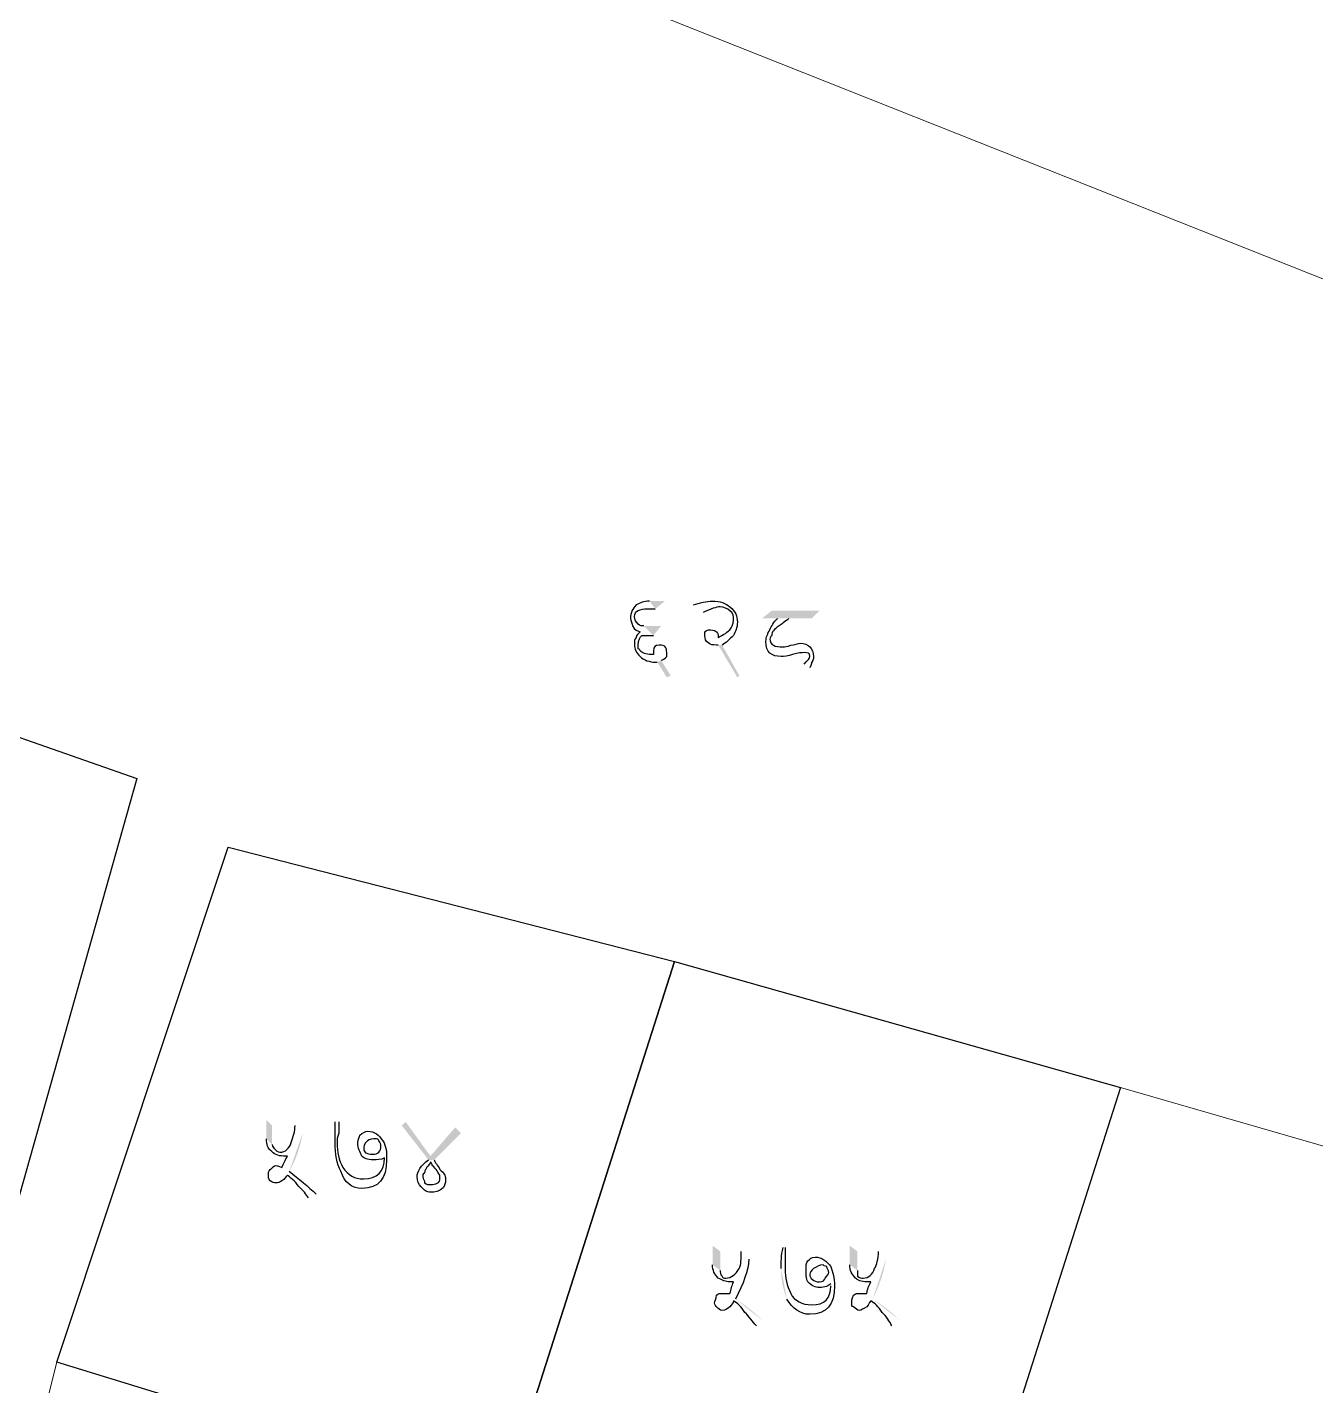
# Model space of a CAD drawing. Header units: inches. Extents: x 5 to 133, y 5 to 145.
# Drawn here: x 36.25 to 50.56, y 51.85 to 66.93 of the extents above; entities that cross this region are included whole.
import ezdxf

# ---------------------------------------------------------------- set-up
doc = ezdxf.new("R2010")
doc.units = ezdxf.units.IN
doc.header["$MEASUREMENT"] = 0
doc.layers.add('PDF_Geometry', color=7, linetype='Continuous')
doc.layers.add('PDF_Solid Fills', color=7, linetype='Continuous')

msp = doc.modelspace()

# ---------------------------------------------------------------- hatches: boundary and pattern name
at = {"layer": 'PDF_Solid Fills', "transparency": 33554559}
h = msp.add_hatch(color=256, dxfattribs=at)
h.paths.add_polyline_path([(43.222, 60.473), (43.328, 60.558), (43.159, 60.558)], flags=0)
h.paths.add_polyline_path([(43.244, 59.881), (43.349, 59.711), (43.392, 59.732), (43.286, 59.902)], flags=0)
h.paths.add_polyline_path([(43.201, 60.177), (43.286, 60.283), (43.095, 60.283)], flags=0)
h.paths.add_polyline_path([(43.752, 60.431), (43.646, 60.516)], flags=0)
h.paths.add_polyline_path([(43.963, 60.071), (44.154, 59.732), (44.133, 59.711), (43.921, 60.071)], flags=0)
h.paths.add_polyline_path([(44.577, 60.367), (44.408, 60.367), (44.514, 60.452), (45.043, 60.452), (44.958, 60.367), (44.704, 60.367)], flags=0)
h.paths.add_polyline_path([(44.937, 59.817), (44.873, 59.859)], flags=0)
h = msp.add_hatch(color=256, dxfattribs=at)
h.paths.add_polyline_path([(39.222, 54.737), (39.307, 54.652)], flags=0)
h.paths.add_polyline_path([(39.158, 54.229, 0.088944), (39.307, 54.652)], flags=0)
h.paths.add_polyline_path([(39.455, 53.975), (39.37, 53.933)], flags=0)
h.paths.add_polyline_path([(38.904, 54.589), (38.904, 54.801), (38.968, 54.737), (38.968, 54.525)], flags=0)
h.paths.add_polyline_path([(39.666, 54.779), (39.709, 54.779)], flags=0)
h.paths.add_polyline_path([(40.217, 54.377), (40.217, 54.377)], flags=0)
h.paths.add_polyline_path([(40.704, 54.356), (40.407, 54.737), (40.45, 54.779), (40.725, 54.398), (41, 54.716), (41.063, 54.652), (40.767, 54.356)], flags=0)
h = msp.add_hatch(color=256, dxfattribs=at)
h.paths.add_polyline_path([(44.175, 53.34), (44.26, 53.255)], flags=0)
h.paths.add_polyline_path([(44.408, 52.578, 0.059151), (44.111, 52.811)], flags=0)
h.paths.add_polyline_path([(44.408, 52.578), (44.344, 52.515)], flags=0)
h.paths.add_polyline_path([(43.857, 53.192), (43.857, 53.404), (43.942, 53.34), (43.942, 53.128)], flags=0)
h.paths.add_polyline_path([(44.619, 53.15, 0.099135), (44.683, 52.811)], flags=0)
h.paths.add_polyline_path([(44.641, 53.382), (44.662, 53.382)], flags=0)
h.paths.add_polyline_path([(45.17, 52.959), (45.17, 52.98)], flags=0)
h.paths.add_polyline_path([(45.699, 53.34), (45.784, 53.255)], flags=0)
h.paths.add_polyline_path([(45.635, 52.811, 0.0757), (45.784, 53.255)], flags=0)
h.paths.add_polyline_path([(45.932, 52.578, 0.059151), (45.635, 52.811)], flags=0)
h.paths.add_polyline_path([(45.932, 52.578), (45.847, 52.515)], flags=0)
h.paths.add_polyline_path([(45.381, 53.192), (45.381, 53.404), (45.466, 53.34), (45.466, 53.128)], flags=0)

# ---------------------------------------------------------------- linework, layer by layer
at = {"layer": 'PDF_Geometry', "lineweight": 9}
msp.add_lwpolyline([(31.623, 74.972), (36.449, 73.194), (36.703, 73.067), (40.767, 71.543), (42.672, 70.908), (44.958, 70.019), (49.53, 69.13), (52.705, 68.368), (56.515, 67.606), (56.769, 67.606), (59.309, 67.098), (57.15, 62.018), (52.451, 63.669), (52.451, 63.415), (35.814, 70.019)], dxfattribs=at)
msp.add_lwpolyline([(31.623, 74.972), (36.449, 73.194), (36.703, 73.067), (40.767, 71.543), (42.672, 70.908), (44.958, 70.019), (49.53, 69.13), (52.705, 68.368), (56.515, 67.606), (56.769, 67.606), (59.309, 67.098), (57.15, 62.018), (52.451, 63.669), (52.451, 63.415), (35.814, 70.019)], dxfattribs=at)
for points in [[(52.451, 63.415), (51.689, 61.002), (56.261, 59.478), (54.102, 53.509), (48.387, 55.16), (43.434, 56.557), (38.481, 57.827), (36.576, 52.112), (36.322, 51.096), (34.417, 51.223), (32.639, 51.858), (33.147, 53.763), (35.814, 52.747), (37.465, 58.589), (34.925, 59.478), (32.258, 60.621), (32.512, 61.383), (35.814, 70.019)], [(52.451, 63.415), (51.689, 61.002), (56.261, 59.478), (54.102, 53.509), (48.387, 55.16), (43.434, 56.557), (38.481, 57.827), (36.576, 52.112), (36.322, 51.096), (34.417, 51.223), (32.639, 51.858), (33.147, 53.763), (35.814, 52.747), (37.465, 58.589), (34.925, 59.478), (32.258, 60.621), (32.512, 61.383), (35.814, 70.019)], [(33.147, 53.763), (34.925, 59.478), (37.465, 58.589), (35.814, 52.747)], [(33.147, 53.763), (34.925, 59.478), (37.465, 58.589), (35.814, 52.747)], [(43.434, 56.557), (41.529, 50.588), (41.148, 49.572), (36.322, 51.096), (36.576, 52.112), (38.481, 57.827)], [(43.434, 56.557), (41.529, 50.588), (41.148, 49.572), (36.322, 51.096), (36.576, 52.112), (38.481, 57.827)], [(48.387, 55.16), (46.482, 49.191), (46.228, 48.302), (44.577, 48.81), (44.577, 48.683), (43.561, 48.937), (41.148, 49.572), (41.529, 50.588), (43.434, 56.557)], [(48.387, 55.16), (46.482, 49.191), (46.228, 48.302), (44.577, 48.81), (44.577, 48.683), (43.561, 48.937), (41.148, 49.572), (41.529, 50.588), (43.434, 56.557)], [(54.102, 53.509), (50.927, 46.778), (47.625, 47.921), (46.228, 48.302), (46.482, 49.191), (48.387, 55.16)], [(54.102, 53.509), (50.927, 46.778), (47.625, 47.921), (46.228, 48.302), (46.482, 49.191), (48.387, 55.16)]]:
    msp.add_lwpolyline(points, close=True, dxfattribs=at)
at = {"layer": 'PDF_Geometry', "color": 21, "lineweight": 13, "true_color": 0xffafaf}
for points in [[(33.147, 53.763), (34.925, 59.478), (37.465, 58.589), (35.814, 52.747)], [(33.147, 53.763), (34.925, 59.478), (37.465, 58.589), (35.814, 52.747)], [(33.147, 53.763), (34.925, 59.478), (37.465, 58.589), (35.814, 52.747)], [(33.147, 53.763), (34.925, 59.478), (37.465, 58.589), (35.814, 52.747)], [(43.434, 56.557), (41.529, 50.588), (36.576, 52.112), (38.481, 57.827)], [(43.434, 56.557), (41.529, 50.588), (36.576, 52.112), (38.481, 57.827)], [(43.434, 56.557), (41.529, 50.588), (36.576, 52.112), (38.481, 57.827)], [(43.434, 56.557), (41.529, 50.588), (36.576, 52.112), (38.481, 57.827)], [(41.529, 50.588), (43.434, 56.557), (48.387, 55.16), (46.482, 49.191)], [(41.529, 50.588), (43.434, 56.557), (48.387, 55.16), (46.482, 49.191)], [(41.529, 50.588), (43.434, 56.557), (48.387, 55.16), (46.482, 49.191)], [(41.529, 50.588), (43.434, 56.557), (48.387, 55.16), (46.482, 49.191)]]:
    msp.add_lwpolyline(points, close=True, dxfattribs=at)
at = {"layer": 'PDF_Geometry', "color": 21, "lineweight": 25, "true_color": 0xffafaf}
for points in [[(33.147, 53.763), (34.925, 59.478), (37.465, 58.589), (35.814, 52.747)], [(33.147, 53.763), (34.925, 59.478), (37.465, 58.589), (35.814, 52.747)], [(43.434, 56.557), (41.529, 50.588), (36.576, 52.112), (38.481, 57.827)], [(43.434, 56.557), (41.529, 50.588), (36.576, 52.112), (38.481, 57.827)], [(41.529, 50.588), (43.434, 56.557), (48.387, 55.16), (46.482, 49.191)], [(41.529, 50.588), (43.434, 56.557), (48.387, 55.16), (46.482, 49.191)]]:
    msp.add_lwpolyline(points, close=True, dxfattribs=at)
at = {"layer": 'PDF_Geometry', "lineweight": 25}
for points in [[(43.011, 60.516), (42.968, 60.473), (42.947, 60.431), (42.947, 60.367)], [(43.159, 60.558), (43.095, 60.558), (43.053, 60.537), (43.011, 60.516)], [(43.646, 60.516), (43.709, 60.537), (43.794, 60.558), (43.857, 60.558)], [(43.942, 60.494), (43.9, 60.494), (43.836, 60.473), (43.752, 60.431)], [(43.857, 60.558), (43.942, 60.558), (44.006, 60.537), (44.048, 60.494)], [(44.048, 60.452), (44.027, 60.473), (43.984, 60.494), (43.942, 60.494)], [(44.048, 60.494), (44.111, 60.452), (44.133, 60.389), (44.133, 60.325)], [(42.947, 60.367), (42.947, 60.346), (42.968, 60.304), (42.968, 60.283)], [(42.99, 60.389), (42.99, 60.452), (43.053, 60.473), (43.138, 60.473)], [(43.032, 60.304), (43.011, 60.325), (42.99, 60.346), (42.99, 60.389)], [(43.138, 60.473), (43.159, 60.473), (43.18, 60.473), (43.18, 60.473)], [(43.18, 60.473), (43.201, 60.473), (43.222, 60.473), (43.222, 60.473)], [(44.09, 60.346), (44.09, 60.389), (44.09, 60.431), (44.048, 60.452)], [(44.048, 60.24), (44.069, 60.262), (44.09, 60.304), (44.09, 60.346)], [(44.492, 60.24), (44.514, 60.283), (44.535, 60.325), (44.577, 60.367)], [(44.704, 60.367), (44.662, 60.325), (44.619, 60.304), (44.598, 60.283)], [(42.968, 60.283), (42.99, 60.24), (43.032, 60.219), (43.053, 60.219)], [(43.053, 60.219), (43.032, 60.198), (43.011, 60.177), (43.011, 60.156)], [(43.095, 60.283), (43.074, 60.283), (43.053, 60.283), (43.032, 60.304)], [(43.032, 60.071), (43.032, 60.135), (43.053, 60.156), (43.074, 60.177)], [(43.074, 60.177), (43.095, 60.177), (43.138, 60.177), (43.201, 60.177)], [(43.773, 60.219), (43.794, 60.24), (43.815, 60.24), (43.815, 60.24)], [(43.773, 60.177), (43.773, 60.198), (43.773, 60.219), (43.773, 60.219)], [(43.815, 60.092), (43.773, 60.113), (43.773, 60.135), (43.773, 60.177)], [(43.815, 60.24), (43.836, 60.24), (43.879, 60.24), (43.9, 60.219)], [(43.9, 60.219), (43.921, 60.198), (43.921, 60.177), (43.921, 60.156)], [(43.921, 60.156), (43.963, 60.177), (44.006, 60.198), (44.048, 60.24)], [(44.09, 60.177), (44.048, 60.135), (44.006, 60.092), (43.963, 60.071)], [(44.133, 60.325), (44.133, 60.262), (44.111, 60.219), (44.09, 60.177)], [(44.45, 60.113), (44.45, 60.156), (44.471, 60.198), (44.492, 60.24)], [(44.514, 60.177), (44.514, 60.177), (44.492, 60.156), (44.492, 60.135)], [(44.598, 60.283), (44.535, 60.24), (44.514, 60.219), (44.514, 60.177)], [(43.011, 60.156), (42.99, 60.135), (42.99, 60.113), (42.99, 60.071)], [(42.99, 60.071), (42.99, 60.029), (43.011, 59.986), (43.053, 59.944)], [(43.032, 60.029), (43.032, 60.05), (43.032, 60.071), (43.032, 60.071)], [(43.053, 60.008), (43.053, 60.008), (43.053, 60.029), (43.032, 60.029)], [(43.265, 60.071), (43.222, 60.071), (43.201, 60.05), (43.201, 60.008)], [(43.349, 59.986), (43.349, 60.05), (43.328, 60.071), (43.265, 60.071)], [(43.9, 60.071), (43.857, 60.071), (43.836, 60.071), (43.815, 60.092)], [(43.921, 60.071), (43.921, 60.071), (43.9, 60.071), (43.9, 60.071)], [(44.619, 59.944), (44.514, 59.944), (44.45, 59.986), (44.45, 60.113)], [(44.492, 60.135), (44.492, 60.113), (44.514, 60.071), (44.535, 60.071)], [(44.535, 60.071), (44.556, 60.05), (44.598, 60.05), (44.641, 60.05)], [(44.641, 60.05), (44.662, 60.05), (44.683, 60.05), (44.725, 60.071)], [(44.725, 60.071), (44.768, 60.071), (44.81, 60.092), (44.831, 60.092)], [(44.831, 60.092), (44.873, 60.092), (44.916, 60.071), (44.937, 60.05)], [(44.937, 60.05), (44.958, 60.029), (44.979, 59.986), (44.979, 59.944)], [(43.18, 59.965), (43.117, 59.965), (43.074, 59.986), (43.053, 60.008)], [(43.053, 59.944), (43.095, 59.902), (43.159, 59.881), (43.222, 59.881)], [(43.201, 59.965), (43.201, 59.965), (43.201, 59.965), (43.18, 59.965)], [(43.201, 60.008), (43.201, 59.986), (43.201, 59.986), (43.201, 59.986)], [(43.201, 59.986), (43.201, 59.965), (43.201, 59.965), (43.201, 59.965)], [(43.222, 59.881), (43.222, 59.881), (43.244, 59.881), (43.244, 59.881)], [(43.286, 59.902), (43.307, 59.902), (43.328, 59.923), (43.349, 59.944)], [(43.349, 59.944), (43.349, 59.944), (43.349, 59.965), (43.349, 59.986)], [(44.746, 59.965), (44.704, 59.944), (44.641, 59.944), (44.619, 59.944)], [(44.873, 59.986), (44.852, 59.986), (44.81, 59.986), (44.746, 59.965)], [(44.937, 59.944), (44.937, 59.986), (44.916, 59.986), (44.873, 59.986)], [(44.873, 59.859), (44.916, 59.902), (44.937, 59.923), (44.937, 59.944)], [(44.958, 59.881), (44.958, 59.881), (44.958, 59.859), (44.937, 59.817)], [(44.979, 59.944), (44.979, 59.944), (44.979, 59.902), (44.958, 59.881)], [(39.666, 54.547), (39.666, 54.61), (39.666, 54.695), (39.666, 54.779)], [(39.709, 54.779), (39.709, 54.758), (39.709, 54.716), (39.709, 54.652)], [(39.18, 54.547), (39.201, 54.61), (39.222, 54.674), (39.222, 54.737)], [(39.709, 54.652), (39.688, 54.61), (39.688, 54.568), (39.688, 54.547)], [(39.92, 54.547), (39.92, 54.589), (39.942, 54.61), (39.942, 54.631)], [(39.942, 54.631), (39.963, 54.652), (40.005, 54.674), (40.026, 54.674)], [(40.026, 54.674), (40.111, 54.674), (40.153, 54.631), (40.196, 54.568)], [(38.947, 54.462), (38.926, 54.483), (38.904, 54.525), (38.904, 54.589)], [(39.095, 54.398), (39.031, 54.398), (38.989, 54.42), (38.947, 54.462)], [(38.968, 54.525), (38.968, 54.504), (38.989, 54.483), (38.989, 54.483)], [(38.989, 54.483), (39.01, 54.462), (39.031, 54.441), (39.053, 54.441)], [(39.053, 54.441), (39.116, 54.441), (39.158, 54.483), (39.18, 54.547)], [(39.73, 54.229), (39.688, 54.314), (39.666, 54.42), (39.666, 54.547)], [(39.688, 54.547), (39.688, 54.441), (39.709, 54.356), (39.751, 54.271)], [(39.963, 54.398), (39.942, 54.441), (39.92, 54.483), (39.92, 54.547)], [(40.026, 54.568), (39.984, 54.525), (39.984, 54.504), (39.984, 54.483)], [(39.984, 54.483), (39.984, 54.441), (40.005, 54.42), (40.09, 54.42)], [(40.111, 54.589), (40.09, 54.589), (40.047, 54.589), (40.026, 54.568)], [(40.153, 54.568), (40.153, 54.589), (40.132, 54.589), (40.111, 54.589)], [(40.174, 54.504), (40.174, 54.525), (40.174, 54.547), (40.153, 54.568)], [(40.153, 54.441), (40.174, 54.462), (40.174, 54.483), (40.174, 54.504)], [(40.196, 54.568), (40.238, 54.504), (40.238, 54.441), (40.238, 54.356)], [(39.074, 54.271), (39.095, 54.314), (39.116, 54.356), (39.137, 54.398)], [(39.137, 54.398), (39.116, 54.398), (39.095, 54.398), (39.095, 54.398)], [(40.09, 54.356), (40.026, 54.356), (39.984, 54.377), (39.963, 54.398)], [(40.238, 54.356), (40.238, 54.144), (40.153, 54.039), (39.963, 54.039)], [(39.984, 54.144), (40.132, 54.144), (40.217, 54.229), (40.217, 54.377)], [(40.09, 54.42), (40.111, 54.42), (40.132, 54.42), (40.153, 54.441)], [(40.217, 54.377), (40.174, 54.356), (40.132, 54.356), (40.09, 54.356)], [(40.577, 54.166), (40.577, 54.229), (40.619, 54.293), (40.704, 54.356)], [(40.725, 54.335), (40.725, 54.314), (40.704, 54.293), (40.682, 54.271)], [(40.746, 54.293), (40.746, 54.293), (40.746, 54.314), (40.725, 54.335)], [(40.767, 54.356), (40.767, 54.335), (40.809, 54.293), (40.831, 54.25)], [(38.926, 54.187), (38.926, 54.208), (38.926, 54.229), (38.947, 54.25)], [(38.947, 54.123), (38.926, 54.144), (38.926, 54.166), (38.926, 54.187)], [(38.947, 54.25), (38.968, 54.271), (38.989, 54.293), (39.01, 54.293)], [(39.01, 54.293), (39.031, 54.293), (39.074, 54.271), (39.074, 54.271)], [(39.137, 54.187), (39.116, 54.166), (39.116, 54.144), (39.074, 54.123)], [(39.264, 54.06), (39.222, 54.123), (39.158, 54.166), (39.137, 54.187)], [(39.158, 54.229), (39.264, 54.144), (39.37, 54.06), (39.455, 53.975)], [(39.963, 54.039), (39.857, 54.039), (39.772, 54.102), (39.73, 54.229)], [(39.751, 54.271), (39.815, 54.187), (39.878, 54.144), (39.984, 54.144)], [(40.619, 54.06), (40.598, 54.081), (40.577, 54.123), (40.577, 54.166)], [(40.661, 54.208), (40.64, 54.208), (40.64, 54.187), (40.64, 54.166)], [(40.64, 54.166), (40.64, 54.144), (40.661, 54.123), (40.661, 54.102)], [(40.682, 54.271), (40.682, 54.25), (40.661, 54.25), (40.661, 54.208)], [(40.725, 54.081), (40.788, 54.081), (40.831, 54.102), (40.831, 54.144)], [(40.894, 54.144), (40.894, 54.039), (40.831, 53.996), (40.725, 53.996)], [(40.788, 54.25), (40.788, 54.25), (40.767, 54.271), (40.746, 54.293)], [(40.831, 54.187), (40.809, 54.208), (40.809, 54.229), (40.788, 54.25)], [(40.831, 54.25), (40.873, 54.208), (40.894, 54.187), (40.894, 54.144)], [(40.831, 54.144), (40.831, 54.166), (40.831, 54.166), (40.831, 54.187)], [(39.01, 54.102), (38.989, 54.102), (38.968, 54.102), (38.947, 54.123)], [(39.074, 54.123), (39.053, 54.102), (39.031, 54.102), (39.01, 54.102)], [(39.37, 53.933), (39.349, 53.975), (39.307, 54.017), (39.264, 54.06)], [(40.725, 53.996), (40.682, 53.996), (40.661, 54.017), (40.619, 54.06)], [(40.661, 54.102), (40.682, 54.081), (40.704, 54.081), (40.725, 54.081)], [(44.26, 53.255), (44.26, 53.128), (44.196, 52.98), (44.111, 52.811)], [(44.154, 53.15), (44.175, 53.192), (44.175, 53.255), (44.175, 53.34)], [(44.619, 53.15), (44.619, 53.213), (44.619, 53.298), (44.641, 53.382)], [(44.662, 53.382), (44.662, 53.34), (44.662, 53.319), (44.662, 53.255)], [(44.662, 53.255), (44.662, 53.213), (44.662, 53.171), (44.662, 53.15)], [(44.916, 53.234), (44.937, 53.255), (44.958, 53.277), (45, 53.277)], [(45, 53.277), (45.064, 53.277), (45.127, 53.234), (45.17, 53.171)], [(45.657, 53.15), (45.678, 53.192), (45.699, 53.255), (45.699, 53.34)], [(43.921, 53.044), (43.879, 53.086), (43.857, 53.128), (43.857, 53.192)], [(43.942, 53.128), (43.942, 53.107), (43.942, 53.086), (43.963, 53.065)], [(44.006, 53.044), (44.069, 53.044), (44.111, 53.086), (44.154, 53.15)], [(44.662, 53.15), (44.662, 53.044), (44.683, 52.959), (44.725, 52.874)], [(44.895, 53.15), (44.895, 53.171), (44.895, 53.213), (44.916, 53.234)], [(44.916, 53.001), (44.895, 53.044), (44.895, 53.086), (44.895, 53.15)], [(44.979, 53.15), (44.958, 53.128), (44.937, 53.107), (44.937, 53.086)], [(45.085, 53.192), (45.043, 53.192), (45.022, 53.171), (44.979, 53.15)], [(45.127, 53.171), (45.106, 53.171), (45.085, 53.192), (45.085, 53.192)], [(45.106, 53.044), (45.127, 53.065), (45.149, 53.086), (45.149, 53.107)], [(45.149, 53.107), (45.149, 53.128), (45.127, 53.15), (45.127, 53.171)], [(45.17, 53.171), (45.191, 53.107), (45.212, 53.044), (45.212, 52.959)], [(45.445, 53.044), (45.403, 53.086), (45.381, 53.128), (45.381, 53.192)], [(45.466, 53.128), (45.466, 53.107), (45.466, 53.086), (45.466, 53.065)], [(45.53, 53.044), (45.593, 53.044), (45.635, 53.086), (45.657, 53.15)], [(44.048, 53.001), (44.006, 53.001), (43.963, 53.023), (43.921, 53.044)], [(43.963, 53.065), (43.963, 53.044), (43.984, 53.044), (44.006, 53.044)], [(44.048, 52.874), (44.069, 52.917), (44.069, 52.959), (44.09, 53.001)], [(44.09, 53.001), (44.09, 53.001), (44.069, 53.001), (44.048, 53.001)], [(45.043, 52.938), (45, 52.938), (44.958, 52.959), (44.916, 53.001)], [(44.937, 53.086), (44.937, 53.044), (44.979, 53.001), (45.043, 53.001)], [(45.212, 52.959), (45.212, 52.747), (45.127, 52.642), (44.937, 52.642)], [(44.958, 52.747), (45.106, 52.747), (45.17, 52.811), (45.17, 52.959)], [(45.043, 53.001), (45.085, 53.001), (45.106, 53.023), (45.106, 53.044)], [(45.17, 52.98), (45.149, 52.959), (45.106, 52.938), (45.043, 52.938)], [(45.572, 53.001), (45.508, 53.001), (45.466, 53.023), (45.445, 53.044)], [(45.466, 53.065), (45.487, 53.044), (45.508, 53.044), (45.53, 53.044)], [(45.572, 52.874), (45.572, 52.917), (45.593, 52.959), (45.614, 53.001)], [(45.614, 53.001), (45.593, 53.001), (45.593, 53.001), (45.572, 53.001)], [(43.879, 52.769), (43.879, 52.79), (43.9, 52.811), (43.9, 52.853)], [(43.9, 52.853), (43.921, 52.874), (43.942, 52.874), (43.963, 52.874)], [(43.963, 52.874), (44.006, 52.874), (44.027, 52.874), (44.048, 52.874)], [(44.09, 52.79), (44.09, 52.769), (44.069, 52.747), (44.048, 52.726)], [(44.217, 52.663), (44.175, 52.726), (44.133, 52.769), (44.09, 52.79)], [(44.937, 52.642), (44.831, 52.642), (44.746, 52.705), (44.683, 52.811)], [(44.725, 52.874), (44.768, 52.79), (44.852, 52.747), (44.958, 52.747)], [(45.403, 52.769), (45.403, 52.79), (45.403, 52.811), (45.424, 52.853)], [(45.424, 52.853), (45.445, 52.874), (45.466, 52.874), (45.487, 52.874)], [(45.487, 52.874), (45.53, 52.874), (45.551, 52.874), (45.572, 52.874)], [(45.614, 52.79), (45.593, 52.769), (45.593, 52.747), (45.572, 52.726)], [(45.741, 52.663), (45.699, 52.726), (45.657, 52.769), (45.614, 52.79)], [(43.9, 52.726), (43.9, 52.726), (43.879, 52.747), (43.879, 52.769)], [(43.963, 52.684), (43.942, 52.684), (43.921, 52.705), (43.9, 52.726)], [(44.048, 52.726), (44.027, 52.705), (44.006, 52.684), (43.963, 52.684)], [(44.344, 52.515), (44.302, 52.557), (44.26, 52.62), (44.217, 52.663)], [(45.424, 52.726), (45.403, 52.726), (45.403, 52.747), (45.403, 52.769)], [(45.487, 52.684), (45.466, 52.684), (45.445, 52.705), (45.424, 52.726)], [(45.572, 52.726), (45.53, 52.705), (45.508, 52.684), (45.487, 52.684)], [(45.847, 52.515), (45.826, 52.557), (45.784, 52.62), (45.741, 52.663)]]:
    msp.add_open_spline(points, degree=3, dxfattribs=at)

doc.saveas('drawing.dxf')
